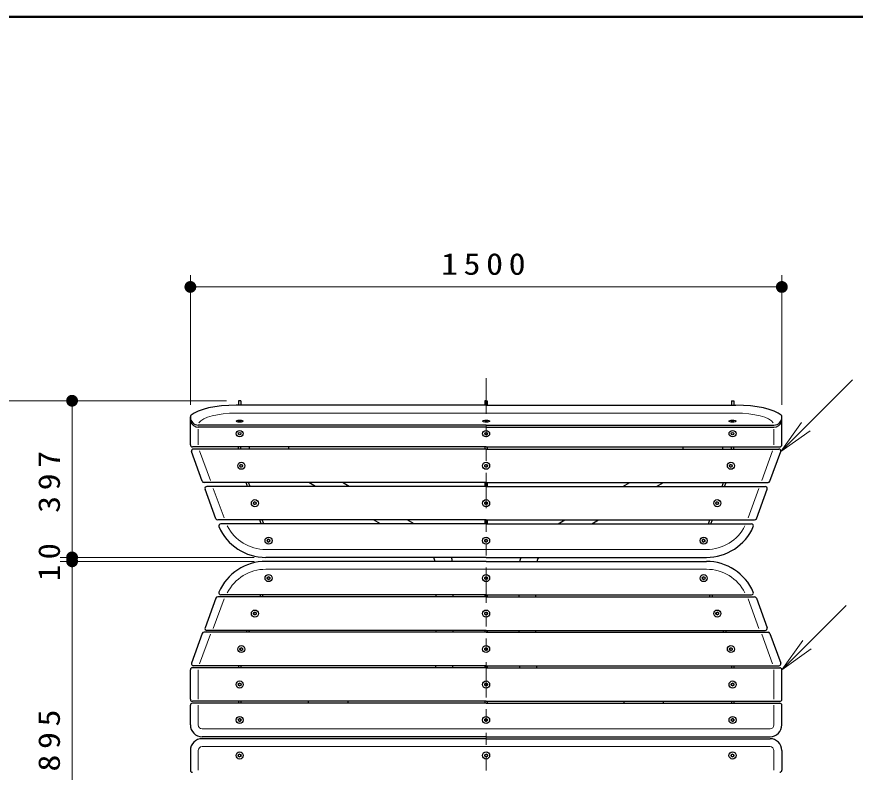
# Model space of a CAD drawing. Units: millimetres on the paper, scale 1:30. Extents: x -365 to 0, y 0 to 257.
# Drawn here: x -298.4 to -227.5, y 193.1 to 257 of the extents above; entities that cross this region are included whole.
import ezdxf

# ---------------------------------------------------------------- set-up
doc = ezdxf.new("R2010")
doc.units = ezdxf.units.MM
doc.linetypes.add('USER3', pattern=[8, 3, -1, 1, -1, 1, -1])
doc.layers.add('LY_1', color=7, linetype='Continuous', lineweight=25)
doc.layers.add('LY_3', color=7, linetype='Continuous', lineweight=13)
doc.styles.add('ＭＳ ゴシック', font='')
doc.styles.get('ＭＳ ゴシック').set_extended_font_data('MS Gothic')

# ---------------------------------------------------------------- blocks, each defined once
blk = doc.blocks.new('filled_dot')
at = {"color": 0, "linetype": 'Continuous', "lineweight": -2, "const_width": 1.25}
blk.add_lwpolyline([(-0.625, 0, 1), (0.625, 0, 1)], format="xyb", close=True, dxfattribs=at)
blk = doc.blocks.new('open_arrow')
at = {"color": 0, "linetype": 'Continuous', "lineweight": -2}
blk.add_lwpolyline([(7.5, 1.25), (0, 0), (7.5, -1.25)], dxfattribs=at)

msp = doc.modelspace()

# ---------------------------------------------------------------- linework, layer by layer
at = {"layer": 'LY_1', "lineweight": 13}
for p, q in [((-283.7, 224.181), (-283.7, 235.151)), ((-233.7, 224.181), (-233.7, 235.151)), ((-283.7, 234.151), (-233.7, 234.151)), ((-233.792, 220.224), (-227.713, 226.303)), ((-280.633, 224.529), (-304.7, 224.529)), ((-280.633, 224.529), (-294.7, 224.529)), ((-293.7, 211.281), (-293.7, 224.529)), ((-278.318, 211.281), (-294.7, 211.281)), ((-293.7, 210.948), (-293.7, 211.281)), ((-278.318, 210.948), (-294.7, 210.948)), ((-293.7, 181.114), (-293.7, 210.948)), ((-233.7, 201.781), (-228.274, 207.206))]:
    msp.add_line(p, q, dxfattribs=at)
at = {"layer": 'LY_1', "linetype": 'USER3', "lineweight": 13}
msp.add_line((-258.7, 226.435), (-258.7, 193.256), dxfattribs=at)
at = {"layer": 'LY_1', "color": 21}
for p, q in [((-258.7, 224.151), (-279.814, 224.151)), ((-258.7, 224.151), (-237.585, 224.151)), ((-283.7, 220.799), (-283.7, 223.181)), ((-233.7, 220.799), (-233.7, 223.181)), ((-258.7, 222.474), (-283.033, 222.474)), ((-258.7, 222.292), (-283.033, 222.292)), ((-258.7, 222.474), (-234.366, 222.474)), ((-258.7, 222.292), (-234.366, 222.292)), ((-258.7, 220.632), (-283.533, 220.632)), ((-258.7, 220.448), (-283.451, 220.448)), ((-258.7, 220.632), (-233.866, 220.632)), ((-258.7, 220.448), (-233.949, 220.448)), ((-282.697, 217.724), (-283.607, 220.224)), ((-234.702, 217.724), (-233.792, 220.224)), ((-258.7, 217.614), (-282.541, 217.614)), ((-258.7, 217.614), (-234.859, 217.614)), ((-281.545, 214.557), (-282.455, 217.057)), ((-258.7, 217.281), (-282.298, 217.281)), ((-258.7, 217.281), (-235.101, 217.281)), ((-235.855, 214.557), (-234.945, 217.057)), ((-258.7, 214.448), (-281.388, 214.448)), ((-258.7, 214.114), (-281.137, 214.114)), ((-258.7, 214.448), (-236.011, 214.448)), ((-258.7, 214.114), (-236.263, 214.114)), ((-258.7, 211.281), (-277.318, 211.281)), ((-258.7, 211.281), (-240.081, 211.281)), ((-258.7, 210.948), (-277.318, 210.948)), ((-258.7, 210.948), (-240.081, 210.948)), ((-281.545, 207.838), (-282.455, 205.338)), ((-258.7, 207.948), (-281.388, 207.948)), ((-258.7, 208.114), (-281.137, 208.114)), ((-258.7, 208.114), (-236.263, 208.114)), ((-258.7, 207.948), (-236.011, 207.948)), ((-235.855, 207.838), (-234.945, 205.338)), ((-258.7, 204.948), (-282.541, 204.948)), ((-258.7, 205.114), (-282.298, 205.114)), ((-258.7, 205.114), (-235.101, 205.114)), ((-258.7, 204.948), (-234.859, 204.948)), ((-282.697, 204.838), (-283.607, 202.338)), ((-234.702, 204.838), (-233.792, 202.338)), ((-258.7, 202.114), (-283.451, 202.114)), ((-258.7, 202.114), (-233.949, 202.114)), ((-283.7, 199.281), (-283.7, 201.781)), ((-258.7, 201.948), (-283.533, 201.948)), ((-258.7, 201.948), (-233.866, 201.948)), ((-233.7, 199.281), (-233.7, 201.781)), ((-283.7, 197.114), (-283.7, 198.781)), ((-258.7, 199.114), (-283.533, 199.114)), ((-258.7, 198.948), (-283.533, 198.948)), ((-258.7, 199.114), (-233.866, 199.114)), ((-258.7, 198.948), (-233.866, 198.948)), ((-233.7, 197.114), (-233.7, 198.781)), ((-258.7, 196.114), (-282.7, 196.114)), ((-258.7, 195.948), (-282.7, 195.948)), ((-258.7, 196.114), (-234.7, 196.114)), ((-258.7, 195.948), (-234.7, 195.948)), ((-283.7, 194.948), (-283.7, 193.281)), ((-233.7, 194.948), (-233.7, 193.281))]:
    msp.add_line(p, q, dxfattribs=at)
at = {"layer": 'LY_1', "color": 4}
for p, q in [((-279.433, 224.529), (-279.633, 224.529)), ((-279.633, 224.529), (-279.633, 224.151)), ((-279.433, 224.529), (-279.433, 224.151)), ((-258.8, 224.529), (-258.8, 224.151)), ((-258.7, 224.529), (-258.8, 224.529)), ((-258.7, 224.529), (-258.6, 224.529)), ((-258.6, 224.529), (-258.6, 224.151)), ((-237.966, 224.529), (-237.966, 224.151)), ((-237.966, 224.529), (-237.766, 224.529)), ((-237.766, 224.529), (-237.766, 224.151)), ((-279.633, 220.448), (-279.633, 220.632)), ((-279.433, 220.448), (-279.433, 220.632)), ((-258.8, 220.632), (-258.8, 220.448)), ((-258.6, 220.632), (-258.6, 220.448)), ((-237.966, 220.448), (-237.966, 220.632)), ((-237.766, 220.448), (-237.766, 220.632)), ((-278.864, 217.281), (-278.986, 217.614)), ((-278.652, 217.281), (-278.773, 217.614)), ((-258.8, 217.614), (-258.8, 217.281)), ((-258.6, 217.614), (-258.6, 217.281)), ((-238.748, 217.281), (-238.627, 217.614)), ((-238.535, 217.281), (-238.414, 217.614)), ((-277.712, 214.114), (-277.833, 214.448)), ((-277.499, 214.114), (-277.62, 214.448)), ((-258.8, 214.448), (-258.8, 214.114)), ((-258.6, 214.448), (-258.6, 214.114)), ((-239.9, 214.114), (-239.779, 214.448)), ((-239.688, 214.114), (-239.566, 214.448)), ((-277.773, 208.114), (-277.833, 207.948)), ((-277.56, 208.114), (-277.62, 207.948)), ((-258.8, 208.114), (-258.8, 207.948)), ((-258.6, 208.114), (-258.6, 207.948)), ((-239.84, 208.114), (-239.779, 207.948)), ((-239.627, 208.114), (-239.566, 207.948)), ((-278.925, 205.114), (-278.986, 204.948)), ((-278.712, 205.114), (-278.773, 204.948)), ((-258.8, 205.114), (-258.8, 204.948)), ((-258.6, 205.114), (-258.6, 204.948)), ((-238.687, 205.114), (-238.627, 204.948)), ((-238.474, 205.114), (-238.414, 204.948)), ((-279.633, 202.114), (-279.633, 201.948)), ((-279.433, 202.114), (-279.433, 201.948)), ((-258.8, 202.114), (-258.8, 201.948)), ((-258.6, 202.114), (-258.6, 201.948)), ((-237.966, 202.114), (-237.966, 201.948)), ((-237.766, 202.114), (-237.766, 201.948)), ((-279.633, 199.114), (-279.633, 198.948)), ((-279.433, 199.114), (-279.433, 198.948)), ((-258.8, 199.114), (-258.8, 198.948)), ((-258.6, 199.114), (-258.6, 198.948)), ((-237.966, 199.114), (-237.966, 198.948)), ((-237.766, 199.114), (-237.766, 198.948))]:
    msp.add_line(p, q, dxfattribs=at)
at = {"layer": 'LY_1', "color": 12, "lineweight": 13}
for p, q in [((-258.7, 223.484), (-279.814, 223.484)), ((-258.7, 223.484), (-237.585, 223.484)), ((-283.033, 220.799), (-283.033, 222.126)), ((-234.366, 220.799), (-234.366, 222.126)), ((-282.009, 217.781), (-282.919, 220.281)), ((-235.391, 217.781), (-234.481, 220.281)), ((-280.856, 214.614), (-281.766, 217.114)), ((-236.543, 214.614), (-235.633, 217.114)), ((-258.7, 211.948), (-277.318, 211.948)), ((-258.7, 211.948), (-240.081, 211.948)), ((-258.7, 210.281), (-277.318, 210.281)), ((-258.7, 210.281), (-240.081, 210.281)), ((-280.856, 207.781), (-281.766, 205.281)), ((-236.543, 207.781), (-235.633, 205.281)), ((-282.009, 204.781), (-282.919, 202.281)), ((-235.391, 204.781), (-234.481, 202.281)), ((-283.033, 199.281), (-283.033, 201.781)), ((-234.366, 199.281), (-234.366, 201.781)), ((-283.033, 197.114), (-283.033, 198.781)), ((-234.366, 197.114), (-234.366, 198.781)), ((-258.7, 196.781), (-282.7, 196.781)), ((-258.7, 196.781), (-234.7, 196.781)), ((-283.033, 194.948), (-283.033, 193.281)), ((-258.7, 195.281), (-282.7, 195.281)), ((-258.7, 195.281), (-234.7, 195.281)), ((-234.367, 194.948), (-234.367, 193.281))]:
    msp.add_line(p, q, dxfattribs=at)
at = {"layer": 'LY_1', "color": 190}
for p, q in [((-278.7, 220.448), (-278.7, 220.632)), ((-275.366, 220.448), (-275.366, 220.632)), ((-242.033, 220.448), (-242.033, 220.632)), ((-238.7, 220.448), (-238.7, 220.632)), ((-273.116, 217.281), (-273.693, 217.614)), ((-270.269, 217.281), (-270.847, 217.614)), ((-247.13, 217.281), (-246.553, 217.614)), ((-244.284, 217.281), (-243.706, 217.614)), ((-267.631, 214.114), (-268.208, 214.448)), ((-264.784, 214.114), (-265.362, 214.448)), ((-252.615, 214.114), (-252.038, 214.448)), ((-249.768, 214.114), (-249.191, 214.448)), ((-262.911, 207.948), (-262.911, 208.114)), ((-261.488, 207.948), (-261.488, 208.114)), ((-255.911, 207.948), (-255.911, 208.114)), ((-254.488, 207.948), (-254.488, 208.114)), ((-262.911, 204.948), (-262.911, 205.114)), ((-261.488, 204.948), (-261.488, 205.114)), ((-255.911, 204.948), (-255.911, 205.114)), ((-254.488, 204.948), (-254.488, 205.114)), ((-273.7, 198.948), (-273.7, 199.114)), ((-270.366, 198.948), (-270.366, 199.114)), ((-247.033, 198.948), (-247.033, 199.114)), ((-243.7, 198.948), (-243.7, 199.114))]:
    msp.add_line(p, q, dxfattribs=at)
at = {"layer": 'LY_1'}
for p, q in [((-279.395, 219.146), (-279.495, 219.089)), ((-279.495, 218.973), (-279.495, 219.089)), ((-279.395, 219.146), (-279.295, 219.089)), ((-279.295, 218.973), (-279.295, 219.089)), ((-258.7, 219.146), (-258.8, 219.089)), ((-258.8, 218.973), (-258.8, 219.089)), ((-258.7, 219.146), (-258.6, 219.089)), ((-258.6, 218.973), (-258.6, 219.089)), ((-238.005, 219.146), (-238.105, 219.089)), ((-238.105, 218.973), (-238.105, 219.089)), ((-238.005, 219.146), (-237.905, 219.089)), ((-237.905, 218.973), (-237.905, 219.089)), ((-279.495, 218.973), (-279.395, 218.916)), ((-279.295, 218.973), (-279.395, 218.916)), ((-258.8, 218.973), (-258.7, 218.916)), ((-258.6, 218.973), (-258.7, 218.916)), ((-238.105, 218.973), (-238.005, 218.916)), ((-237.905, 218.973), (-238.005, 218.916)), ((-278.242, 215.98), (-278.342, 215.922)), ((-278.342, 215.807), (-278.342, 215.922)), ((-278.342, 215.807), (-278.242, 215.749)), ((-278.242, 215.98), (-278.142, 215.922)), ((-278.142, 215.807), (-278.242, 215.749)), ((-278.142, 215.807), (-278.142, 215.922)), ((-258.7, 215.98), (-258.8, 215.922)), ((-258.8, 215.807), (-258.8, 215.922)), ((-258.8, 215.807), (-258.7, 215.749)), ((-258.7, 215.98), (-258.6, 215.922)), ((-258.6, 215.807), (-258.7, 215.749)), ((-258.6, 215.807), (-258.6, 215.922)), ((-239.157, 215.98), (-239.257, 215.922)), ((-239.257, 215.807), (-239.257, 215.922)), ((-239.257, 215.807), (-239.157, 215.749)), ((-239.157, 215.98), (-239.057, 215.922)), ((-239.057, 215.807), (-239.157, 215.749)), ((-239.057, 215.807), (-239.057, 215.922)), ((-277.09, 212.813), (-277.19, 212.755)), ((-277.19, 212.64), (-277.19, 212.755)), ((-277.19, 212.64), (-277.09, 212.582)), ((-277.09, 212.813), (-276.99, 212.755)), ((-276.99, 212.64), (-277.09, 212.582)), ((-276.99, 212.64), (-276.99, 212.755)), ((-258.7, 212.813), (-258.8, 212.755)), ((-258.8, 212.64), (-258.8, 212.755)), ((-258.8, 212.64), (-258.7, 212.582)), ((-258.7, 212.813), (-258.6, 212.755)), ((-258.6, 212.64), (-258.7, 212.582)), ((-258.6, 212.64), (-258.6, 212.755)), ((-240.31, 212.813), (-240.41, 212.755)), ((-240.41, 212.64), (-240.41, 212.755)), ((-240.41, 212.64), (-240.31, 212.582)), ((-240.31, 212.813), (-240.21, 212.755)), ((-240.21, 212.64), (-240.31, 212.582)), ((-240.21, 212.64), (-240.21, 212.755)), ((-277.19, 209.589), (-277.09, 209.646)), ((-277.19, 209.589), (-277.19, 209.473)), ((-277.09, 209.416), (-277.19, 209.473)), ((-276.99, 209.589), (-277.09, 209.646)), ((-277.09, 209.416), (-276.99, 209.473)), ((-276.99, 209.589), (-276.99, 209.473)), ((-258.7, 209.646), (-258.8, 209.589)), ((-258.8, 209.473), (-258.8, 209.589)), ((-258.8, 209.473), (-258.7, 209.416)), ((-258.7, 209.646), (-258.6, 209.589)), ((-258.6, 209.473), (-258.7, 209.416)), ((-258.6, 209.473), (-258.6, 209.589)), ((-240.41, 209.589), (-240.31, 209.646)), ((-240.41, 209.589), (-240.41, 209.473)), ((-240.31, 209.416), (-240.41, 209.473)), ((-240.21, 209.589), (-240.31, 209.646)), ((-240.31, 209.416), (-240.21, 209.473)), ((-240.21, 209.589), (-240.21, 209.473)), ((-278.342, 206.589), (-278.242, 206.646)), ((-278.342, 206.589), (-278.342, 206.473)), ((-278.242, 206.416), (-278.342, 206.473)), ((-278.142, 206.589), (-278.242, 206.646)), ((-278.242, 206.416), (-278.142, 206.473)), ((-278.142, 206.589), (-278.142, 206.473)), ((-258.7, 206.646), (-258.8, 206.589)), ((-258.8, 206.473), (-258.8, 206.589)), ((-258.8, 206.473), (-258.7, 206.416)), ((-258.7, 206.646), (-258.6, 206.589)), ((-258.6, 206.473), (-258.7, 206.416)), ((-258.6, 206.473), (-258.6, 206.589)), ((-239.257, 206.589), (-239.157, 206.646)), ((-239.257, 206.589), (-239.257, 206.473)), ((-239.157, 206.416), (-239.257, 206.473)), ((-239.057, 206.589), (-239.157, 206.646)), ((-239.157, 206.416), (-239.057, 206.473)), ((-239.057, 206.589), (-239.057, 206.473)), ((-279.495, 203.589), (-279.395, 203.646)), ((-279.495, 203.589), (-279.495, 203.473)), ((-279.395, 203.416), (-279.495, 203.473)), ((-279.295, 203.589), (-279.395, 203.646)), ((-279.395, 203.416), (-279.295, 203.473)), ((-279.295, 203.589), (-279.295, 203.473)), ((-258.7, 203.646), (-258.8, 203.589)), ((-258.8, 203.473), (-258.8, 203.589)), ((-258.8, 203.473), (-258.7, 203.416)), ((-258.7, 203.646), (-258.6, 203.589)), ((-258.6, 203.473), (-258.7, 203.416)), ((-258.6, 203.473), (-258.6, 203.589)), ((-238.105, 203.589), (-238.005, 203.646)), ((-238.105, 203.589), (-238.105, 203.473)), ((-238.005, 203.416), (-238.105, 203.473)), ((-237.905, 203.589), (-238.005, 203.646)), ((-238.005, 203.416), (-237.905, 203.473)), ((-237.905, 203.589), (-237.905, 203.473)), ((-279.633, 200.589), (-279.533, 200.646)), ((-279.633, 200.589), (-279.633, 200.473)), ((-279.433, 200.589), (-279.533, 200.646)), ((-279.433, 200.589), (-279.433, 200.473)), ((-258.7, 200.646), (-258.8, 200.589)), ((-258.8, 200.473), (-258.8, 200.589)), ((-258.7, 200.646), (-258.6, 200.589)), ((-258.6, 200.473), (-258.6, 200.589)), ((-237.966, 200.589), (-237.866, 200.646)), ((-237.966, 200.589), (-237.966, 200.473)), ((-237.766, 200.589), (-237.866, 200.646)), ((-237.766, 200.589), (-237.766, 200.473)), ((-279.533, 200.416), (-279.633, 200.473)), ((-279.533, 200.416), (-279.433, 200.473)), ((-258.8, 200.473), (-258.7, 200.416)), ((-258.6, 200.473), (-258.7, 200.416)), ((-237.866, 200.416), (-237.966, 200.473)), ((-237.866, 200.416), (-237.766, 200.473)), ((-279.633, 197.589), (-279.533, 197.646)), ((-279.633, 197.589), (-279.633, 197.473)), ((-279.533, 197.416), (-279.633, 197.473)), ((-279.433, 197.589), (-279.533, 197.646)), ((-279.533, 197.416), (-279.433, 197.473)), ((-279.433, 197.589), (-279.433, 197.473)), ((-258.7, 197.646), (-258.8, 197.589)), ((-258.8, 197.473), (-258.8, 197.589)), ((-258.8, 197.473), (-258.7, 197.416)), ((-258.7, 197.646), (-258.6, 197.589)), ((-258.6, 197.473), (-258.7, 197.416)), ((-258.6, 197.473), (-258.6, 197.589)), ((-237.966, 197.589), (-237.866, 197.646)), ((-237.966, 197.589), (-237.966, 197.473)), ((-237.866, 197.416), (-237.966, 197.473)), ((-237.766, 197.589), (-237.866, 197.646)), ((-237.866, 197.416), (-237.766, 197.473)), ((-237.766, 197.589), (-237.766, 197.473)), ((-279.533, 194.646), (-279.633, 194.589)), ((-279.633, 194.473), (-279.633, 194.589)), ((-279.633, 194.473), (-279.533, 194.416)), ((-279.533, 194.646), (-279.433, 194.589)), ((-279.433, 194.473), (-279.533, 194.416)), ((-279.433, 194.473), (-279.433, 194.589)), ((-258.8, 194.589), (-258.7, 194.646)), ((-258.8, 194.589), (-258.8, 194.473)), ((-258.7, 194.416), (-258.8, 194.473)), ((-258.6, 194.589), (-258.7, 194.646)), ((-258.7, 194.416), (-258.6, 194.473)), ((-258.6, 194.589), (-258.6, 194.473)), ((-237.867, 194.646), (-237.967, 194.589)), ((-237.967, 194.473), (-237.967, 194.589)), ((-237.967, 194.473), (-237.867, 194.416)), ((-237.867, 194.646), (-237.767, 194.589)), ((-237.767, 194.473), (-237.867, 194.416)), ((-237.767, 194.473), (-237.767, 194.589))]:
    msp.add_line(p, q, dxfattribs=at)
for centre, radius in [((-279.395, 219.031), 0.3), ((-279.395, 219.031), 0.116), ((-258.7, 219.031), 0.3), ((-258.7, 219.031), 0.116), ((-238.005, 219.031), 0.3), ((-238.005, 219.031), 0.116), ((-278.242, 215.864), 0.3), ((-278.242, 215.864), 0.116), ((-258.7, 215.864), 0.3), ((-258.7, 215.864), 0.116), ((-239.157, 215.864), 0.3), ((-239.157, 215.864), 0.116), ((-277.09, 212.698), 0.3), ((-277.09, 212.698), 0.116), ((-258.7, 212.698), 0.3), ((-258.7, 212.698), 0.116), ((-240.31, 212.698), 0.3), ((-240.31, 212.698), 0.116), ((-277.09, 209.531), 0.3), ((-258.7, 209.531), 0.3), ((-240.31, 209.531), 0.3), ((-277.09, 209.531), 0.116), ((-258.7, 209.531), 0.116), ((-240.31, 209.531), 0.116), ((-278.242, 206.531), 0.3), ((-278.242, 206.531), 0.116), ((-258.7, 206.531), 0.3), ((-258.7, 206.531), 0.116), ((-239.157, 206.531), 0.3), ((-239.157, 206.531), 0.116), ((-279.395, 203.531), 0.3), ((-279.395, 203.531), 0.116), ((-258.7, 203.531), 0.3), ((-258.7, 203.531), 0.116), ((-238.005, 203.531), 0.3), ((-238.005, 203.531), 0.116), ((-279.533, 200.531), 0.3), ((-279.533, 200.531), 0.116), ((-258.7, 200.531), 0.3), ((-258.7, 200.531), 0.116), ((-237.866, 200.531), 0.3), ((-237.866, 200.531), 0.116), ((-279.533, 197.531), 0.3), ((-258.7, 197.531), 0.3), ((-237.866, 197.531), 0.3), ((-279.533, 197.531), 0.116), ((-258.7, 197.531), 0.116), ((-237.866, 197.531), 0.116), ((-279.533, 194.531), 0.3), ((-279.533, 194.531), 0.116), ((-258.7, 194.531), 0.3), ((-258.7, 194.531), 0.116), ((-237.867, 194.531), 0.3), ((-237.867, 194.531), 0.116)]:
    msp.add_circle(centre, radius, dxfattribs=at)
at = {"layer": 'LY_1', "color": 21}
for centre, radius, start, end in [((-283.533, 223.181), 0.167, 131.22114, 180), ((-233.866, 223.181), 0.167, 0, 48.77886), ((-283.533, 220.799), 0.167, 180, 270), ((-283.451, 220.281), 0.167, 90, 200), ((-233.949, 220.281), 0.167, 340, 90), ((-233.866, 220.799), 0.167, 270, 0), ((-282.541, 217.781), 0.167, 200, 270), ((-234.859, 217.781), 0.167, 270, 340), ((-282.298, 217.114), 0.167, 90, 200), ((-235.101, 217.114), 0.167, 340, 90), ((-281.388, 214.614), 0.167, 200, 270), ((-281.137, 213.948), 0.167, 90, 203.57818), ((-236.263, 213.948), 0.167, 336.42182, 90), ((-236.011, 214.614), 0.167, 270, 340), ((-277.318, 215.614), 4.333, 203.57818, 270), ((-240.081, 215.614), 4.333, 270, 336.42182), ((-277.318, 206.614), 4.333, 90, 156.42182), ((-240.081, 206.614), 4.333, 23.57818, 90), ((-281.388, 207.781), 0.167, 90, 160), ((-281.137, 208.281), 0.167, 156.42182, 270), ((-236.263, 208.281), 0.167, 270, 23.57818), ((-236.011, 207.781), 0.167, 20, 90), ((-282.541, 204.781), 0.167, 90, 160), ((-282.298, 205.281), 0.167, 160, 270), ((-235.101, 205.281), 0.167, 270, 20), ((-234.859, 204.781), 0.167, 20, 90), ((-283.451, 202.281), 0.167, 160, 270), ((-233.949, 202.281), 0.167, 270, 20), ((-283.533, 201.781), 0.167, 90, 180), ((-233.866, 201.781), 0.167, 0, 90), ((-283.533, 199.281), 0.167, 180, 270), ((-233.866, 199.281), 0.167, 270, 0), ((-283.533, 198.781), 0.167, 90, 180), ((-233.866, 198.781), 0.167, 0, 90), ((-282.7, 197.114), 1, 180, 270), ((-234.7, 197.114), 1, 270, 0), ((-282.7, 194.948), 1, 90, 180), ((-234.7, 194.948), 1, 0, 90), ((-283.533, 193.281), 0.167, 180, 270), ((-233.867, 193.281), 0.167, 270, 0)]:
    msp.add_arc(centre, radius, start, end, dxfattribs=at)
at = {"layer": 'LY_1', "color": 12, "lineweight": 13}
for centre, radius, start, end in [((-277.318, 215.614), 3.667, 207.03569, 270), ((-240.081, 215.614), 3.667, 270, 332.96431), ((-277.318, 206.614), 3.667, 90, 152.96431), ((-240.081, 206.614), 3.667, 27.03569, 90), ((-282.7, 197.114), 0.333, 180, 270), ((-234.7, 197.114), 0.333, 270, 0), ((-282.7, 194.948), 0.333, 90, 180), ((-234.7, 194.948), 0.333, 0, 90)]:
    msp.add_arc(centre, radius, start, end, dxfattribs=at)
at = {"layer": 'LY_1', "color": 190}
for centre, radius, start, end in [((-265.533, 210.261), 2.622, 15.19072, 22.90339), ((-265.533, 210.261), 4.045, 9.77795, 14.60989), ((-251.866, 210.261), 4.045, 165.39011, 170.22206), ((-251.866, 210.261), 2.622, 157.09661, 164.80928), ((-265.533, 202.531), 2.622, 347.14381, 350.85509), ((-265.533, 202.531), 4.045, 351.70841, 354.0876), ((-251.866, 202.531), 4.045, 185.9124, 188.29159), ((-251.866, 202.531), 2.622, 189.14491, 192.85619)]:
    msp.add_arc(centre, radius, start, end, dxfattribs=at)
at = {"layer": 'LY_1', "color": 21}
for centre, major_axis, ratio, start_param, end_param in [((-279.814, 222.878), (-4.065, 0), 0.31301, 4.712389, 5.940037), ((-237.585, 222.878), (4.065, 0), 0.31301, 0.343148, 1.570796), ((-283.033, 223.13), (-0.667, 0), 0.984808, 6.283185, 7.853982), ((-283.033, 222.949), (-0.667, 0), 0.984808, 0.271606, 1.570796), ((-234.366, 223.13), (0.667, 0), 0.984808, 4.712389, 6.283185), ((-234.366, 222.949), (0.667, 0), 0.984808, 4.712389, 6.011579)]:
    msp.add_ellipse(centre, major_axis=major_axis, ratio=ratio, start_param=start_param, end_param=end_param, dxfattribs=at)
at = {"layer": 'LY_1', "color": 12, "lineweight": 13}
for centre, major_axis, start_param, end_param in [((-279.814, 222.474), (-3.219, 0), 4.712389, 6.089217), ((-237.585, 222.474), (3.219, 0), 0.193968, 1.570796)]:
    msp.add_ellipse(centre, major_axis=major_axis, ratio=0.31388, start_param=start_param, end_param=end_param, dxfattribs=at)
at = {"layer": 'LY_1', "color": 131}
for centre, major_axis, ratio in [((-279.533, 222.805), (0.3, 0), 0.292373), ((-279.533, 222.805), (0.115, 0), 0.292024), ((-258.7, 222.805), (0.3, 0), 0.292373), ((-258.7, 222.805), (0.115, 0), 0.292024), ((-237.866, 222.805), (-0.3, 0), 0.292373), ((-237.866, 222.805), (-0.115, 0), 0.292024), ((-279.533, 221.744), (0.3, 0), 0.884517), ((-258.7, 221.744), (0.3, 0), 0.884517), ((-237.866, 221.744), (-0.3, 0), 0.884517), ((-279.533, 221.744), (0.115, 0), 0.843007), ((-258.7, 221.744), (0.115, 0), 0.843007), ((-237.866, 221.744), (-0.115, 0), 0.843007)]:
    msp.add_ellipse(centre, major_axis=major_axis, ratio=ratio, dxfattribs=at)
at = {"layer": 'LY_3', "lineweight": 50}
msp.add_line((0, 257), (-365, 257), dxfattribs=at)

# ---------------------------------------------------------------- block references
at = {"layer": 'LY_1', "lineweight": 13, "xscale": 0.4, "yscale": 0.4}
msp.add_blockref('filled_dot', (-283.7, 234.151), dxfattribs=at)
for name, p, rotation in [('filled_dot', (-233.7, 234.151), 180), ('filled_dot', (-293.7, 224.529), 270), ('open_arrow', (-233.792, 220.224), 45), ('filled_dot', (-293.7, 211.281), 270), ('filled_dot', (-293.7, 211.281), 90), ('filled_dot', (-293.7, 210.948), 90), ('filled_dot', (-293.7, 210.948), 270), ('open_arrow', (-233.7, 201.781), 45)]:
    msp.add_blockref(name, p, dxfattribs=dict(at, rotation=rotation))

# ---------------------------------------------------------------- texts
at = {"layer": 'LY_1', "insert": (-258.7, 235.151), "char_height": 1.833, "attachment_point": 8, "style": 'ＭＳ ゴシック'}
msp.add_mtext('\\T1.33;\\W1.15;1500', dxfattribs=at)
at = {"layer": 'LY_1', "char_height": 1.833, "attachment_point": 8, "rotation": 90, "style": 'ＭＳ ゴシック'}
for s, insert in [('\\T1.33;\\W1.15;397', (-294.7, 217.905)), ('\\T1.34;\\W1.1;10', (-294.7, 211.114)), ('\\T1.33;\\W1.15;895', (-294.7, 196.031))]:
    msp.add_mtext(s, dxfattribs=dict(at, insert=insert))

doc.saveas('drawing.dxf')
